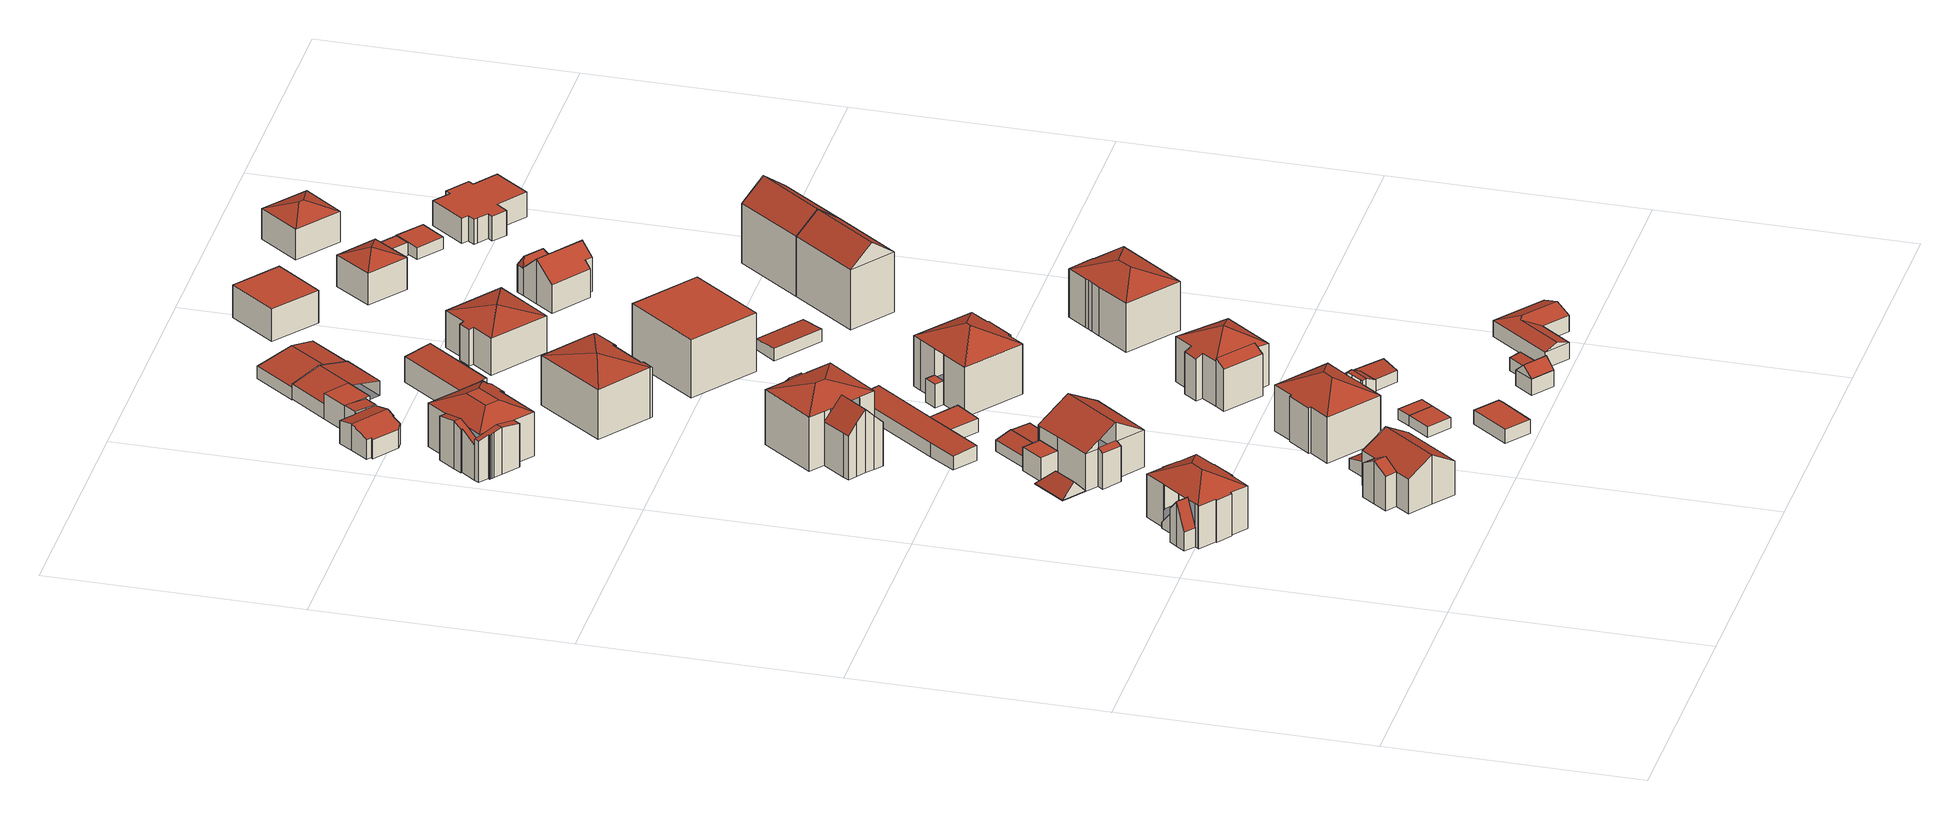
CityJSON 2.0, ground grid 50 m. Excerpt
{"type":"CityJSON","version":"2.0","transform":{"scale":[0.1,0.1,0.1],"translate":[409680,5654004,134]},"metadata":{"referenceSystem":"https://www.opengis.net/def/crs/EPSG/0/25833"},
"CityObjects":{
"building1":{"type":"Building","attributes":{"Gemeindeschluessel":14612000,"Geometrietyp2DReferenz":"3000","function":"31001_9998","roofType":"9999"},"children":["building1-1","building1-2"]},
"building1-1":{"type":"BuildingPart","attributes":{"Dachtyp_tdc":"tdcGableRoof","Dachneigung":68.08,"QualitaetDacherkennung":15,"Geometrietyp2DReferenz":"3000","measuredHeight":9.4,"roofType":"3100"},"parents":["building1"],"geometry":[{"type":"MultiSurface","lod":"2","boundaries":[[[0,1,2,3]],[[4,5,6,7]],[[5,8,9,6]],[[8,10,11,9]],[[10,12,13,11]],[[12,0,3,13]],[[8,5,4,14,15]],[[15,16,1,0,12,10,8]],[[3,2,17,7,6,9,11,13]]],"semantics":{"surfaces":[{"type":"WallSurface"},{"type":"RoofSurface"},{"type":"GroundSurface"}],"values":[0,0,0,0,0,0,1,1,2]}}]},
"building1-2":{"type":"BuildingPart","attributes":{"Dachtyp_tdc":"tdcHipRoof","Dachneigung":26.36,"QualitaetDacherkennung":79,"Geometrietyp2DReferenz":"3000","measuredHeight":11.82,"roofType":"3200"},"parents":["building1"],"geometry":[{"type":"MultiSurface","lod":"2","boundaries":[[[2,18,19,20,21,22,23,24,25,26,27,28,29,30,31,32,33,34,7,17]],[[35,2,1]],[[35,36,18,2]],[[36,37,19,18]],[[37,38,20,19]],[[38,39,21,20]],[[39,40,22,21]],[[40,41,23,22]],[[41,42,24,23]],[[42,43,25,24]],[[43,44,26,25]],[[44,45,27,26]],[[45,46,28,27]],[[46,47,29,28]],[[47,48,30,29]],[[48,49,31,30]],[[49,50,32,31]],[[50,51,33,32]],[[51,52,34,33]],[[52,53,7,34]],[[53,4,7]],[[52,51,50,49,48,47,46,54]],[[41,40,39,38,37,36,55]],[[46,45,44,43,42,41,55,54]],[[36,35,16,56,14,53,52,54,55]]],"semantics":{"surfaces":[{"type":"GroundSurface"},{"type":"WallSurface"},{"type":"RoofSurface"}],"values":[0,1,1,1,1,1,1,1,1,1,1,1,1,1,1,1,1,1,1,1,1,2,2,2,2]}}]},
"building2":{"type":"Building","attributes":{"Gemeindeschluessel":14612000,"Geometrietyp2DReferenz":"3000","function":"31001_9998","roofType":"9999"},"children":["building2-1","building2-2"]},
"building2-1":{"type":"BuildingPart","attributes":{"Dachtyp_tdc":"tdcGableRoof","Dachneigung":30,"QualitaetDacherkennung":75,"Geometrietyp2DReferenz":"3000","measuredHeight":8.95,"roofType":"3100"},"parents":["building2"],"geometry":[{"type":"MultiSurface","lod":"2","boundaries":[[[57,58,59,60]],[[58,61,62,59]],[[61,63,64,62]],[[63,65,66,64]],[[61,58,57,67,68]],[[68,69,65,63,61]],[[70,60,59,62,64,66]]],"semantics":{"surfaces":[{"type":"WallSurface"},{"type":"RoofSurface"},{"type":"GroundSurface"}],"values":[0,0,0,0,1,1,2]}}]},
"building2-2":{"type":"BuildingPart","attributes":{"Dachtyp_tdc":"tdcGableRoof","Dachneigung":28.95,"QualitaetDacherkennung":81,"Geometrietyp2DReferenz":"3000","measuredHeight":10.21,"roofType":"3100"},"parents":["building2"],"geometry":[{"type":"MultiSurface","lod":"2","boundaries":[[[71,72,73,66,65]],[[72,74,75,73]],[[74,76,77,75]],[[76,78,79,77]],[[78,80,81,79]],[[80,82,83,81]],[[82,84,85,83]],[[84,86,60,85]],[[86,57,60]],[[82,80,78,76]],[[76,74,72,71,69,87,67,86,84,82]],[[70,66,73,75,77,79,81,83,85,60]]],"semantics":{"surfaces":[{"type":"WallSurface"},{"type":"RoofSurface"},{"type":"GroundSurface"}],"values":[0,0,0,0,0,0,0,0,0,1,1,2]}}]},
"building3":{"type":"Building","attributes":{"Dachtyp_tdc":"tdcFreeFormRoof","Gemeindeschluessel":14612000,"Dachneigung":46.63,"QualitaetDacherkennung":5,"Geometrietyp2DReferenz":"3000","measuredHeight":2.93,"function":"31001_9998","roofType":"5000"},"geometry":[{"type":"Solid","lod":"2","boundaries":[[[[88,89,90,91]],[[89,92,93,90]],[[92,94,95,93]],[[94,96,97,95]],[[96,88,91,97]],[[96,98,88]],[[98,96,94]],[[99,98,94,92]],[[99,92,89]],[[98,99,89,88]],[[91,90,93,95,97]]]],"semantics":{"surfaces":[{"type":"WallSurface"},{"type":"RoofSurface"},{"type":"GroundSurface"}],"values":[[0,0,0,0,0,1,1,1,0,1,2]]}}]},
"building4":{"type":"Building","attributes":{"Dachtyp_tdc":"tdcPolyFlatRoof","Gemeindeschluessel":14612000,"Dachneigung":14.96,"QualitaetDacherkennung":73,"Geometrietyp2DReferenz":"3000","measuredHeight":3.78,"function":"31001_9998","roofType":"2100"},"geometry":[{"type":"Solid","lod":"2","boundaries":[[[[100,101,102,75]],[[101,103,104,102]],[[103,105,79,104]],[[105,100,75,79]],[[105,103,101,100]],[[75,102,104,79]]]],"semantics":{"surfaces":[{"type":"WallSurface"},{"type":"RoofSurface"},{"type":"GroundSurface"}],"values":[[0,0,0,0,1,2]]}}]},
"building5":{"type":"Building","attributes":{"Dachtyp_tdc":"tdcPolyFlatRoof","Gemeindeschluessel":14612000,"Dachneigung":0,"QualitaetDacherkennung":56,"Geometrietyp2DReferenz":"3000","measuredHeight":4.87,"function":"31001_9998","roofType":"1000"},"geometry":[{"type":"Solid","lod":"2","boundaries":[[[[106,107,108,97]],[[107,109,110,108]],[[109,111,112,110]],[[111,113,91,112]],[[113,106,97,91]],[[113,111,109,107,106]],[[97,108,110,112,91]]]],"semantics":{"surfaces":[{"type":"WallSurface"},{"type":"RoofSurface"},{"type":"GroundSurface"}],"values":[[0,0,0,0,0,1,2]]}}]},
"building6":{"type":"Building","attributes":{"Gemeindeschluessel":14612000,"Geometrietyp2DReferenz":"3000","function":"31001_9998","roofType":"9999"},"children":["building6-1","building6-2"]},
"building6-1":{"type":"BuildingPart","attributes":{"Dachtyp_tdc":"tdcPolyFlatRoof","Dachneigung":19.03,"QualitaetDacherkennung":44,"Geometrietyp2DReferenz":"3000","measuredHeight":8.01,"roofType":"2100"},"parents":["building6"],"geometry":[{"type":"MultiSurface","lod":"2","boundaries":[[[114,115,116,117,118]],[[119,120,121,122,123]],[[120,114,118,121]],[[120,119,115,114]],[[118,117,122,121]]],"semantics":{"surfaces":[{"type":"WallSurface"},{"type":"RoofSurface"},{"type":"GroundSurface"}],"values":[0,0,0,1,2]}}]},
"building6-2":{"type":"BuildingPart","attributes":{"Dachtyp_tdc":"tdcGableRoof","Dachneigung":30.03,"QualitaetDacherkennung":75,"Geometrietyp2DReferenz":"3000","measuredHeight":11.88,"roofType":"3100"},"parents":["building6"],"geometry":[{"type":"MultiSurface","lod":"2","boundaries":[[[124,123,122,125]],[[116,126,90,117]],[[126,127,91,90]],[[128,129,130,131]],[[127,132,112,91]],[[132,133,134,112]],[[133,128,131,134]],[[129,124,125,130]],[[129,135,136,137,124]],[[132,127,126,138,136,135,139,133]],[[133,139,128]],[[128,139,135,129]],[[116,115,138,126]],[[124,137,119,123]],[[125,122,117,90,91,112,134,131,130]]],"semantics":{"surfaces":[{"type":"WallSurface"},{"type":"RoofSurface"},{"type":"GroundSurface"}],"values":[0,0,0,0,0,0,0,0,1,1,0,0,0,0,2]}}]},
"building7":{"type":"Building","attributes":{"Dachtyp_tdc":"tdcPolyFlatRoof","Gemeindeschluessel":14612000,"Dachneigung":15.58,"QualitaetDacherkennung":48,"Geometrietyp2DReferenz":"3000","measuredHeight":3.34,"function":"31001_9998","roofType":"2100"},"geometry":[{"type":"Solid","lod":"2","boundaries":[[[[140,141,142,143]],[[141,144,145,142]],[[144,146,147,145]],[[146,148,149,147]],[[148,140,143,149]],[[148,146,144,141,140]],[[143,142,145,147,149]]]],"semantics":{"surfaces":[{"type":"WallSurface"},{"type":"RoofSurface"},{"type":"GroundSurface"}],"values":[[0,0,0,0,0,1,2]]}}]},
"building8":{"type":"Building","attributes":{"Dachtyp_tdc":"tdcPolyFlatRoof","Gemeindeschluessel":14612000,"Dachneigung":2.68,"QualitaetDacherkennung":71,"Geometrietyp2DReferenz":"3000","measuredHeight":3.22,"function":"31001_9998","roofType":"2100"},"geometry":[{"type":"Solid","lod":"2","boundaries":[[[[150,151,152,147]],[[151,153,154,152]],[[153,155,149,154]],[[155,150,147,149]],[[155,153,151,150]],[[147,152,154,149]]]],"semantics":{"surfaces":[{"type":"WallSurface"},{"type":"RoofSurface"},{"type":"GroundSurface"}],"values":[[0,0,0,0,1,2]]}}]},
"building9":{"type":"Building","attributes":{"Gemeindeschluessel":14612000,"Geometrietyp2DReferenz":"3000","function":"31001_9998","roofType":"9999"},"children":["building9-1","building9-2"]},
"building9-1":{"type":"BuildingPart","attributes":{"Dachtyp_tdc":"tdcHipRoof","Dachneigung":26.85,"QualitaetDacherkennung":86,"Geometrietyp2DReferenz":"3000","measuredHeight":12.75,"roofType":"3200"},"parents":["building9"],"geometry":[{"type":"MultiSurface","lod":"2","boundaries":[[[156,157,158,159]],[[157,160,161,158]],[[160,162,163,161]],[[162,164,165,163]],[[164,166,167,165]],[[166,168,169,167]],[[168,170,171,169]],[[170,172,173,171]],[[172,174,175,173]],[[172,170,176]],[[160,157,177]],[[170,168,166,164,162,160,177,176]],[[157,156,174,172,176,177]],[[159,158,161,163,165,167,169,171,173,175]]],"semantics":{"surfaces":[{"type":"WallSurface"},{"type":"RoofSurface"},{"type":"GroundSurface"}],"values":[0,0,0,0,0,0,0,0,0,1,1,1,1,2]}}]},
"building9-2":{"type":"BuildingPart","attributes":{"Dachtyp_tdc":"tdcGableRoof","Dachneigung":26.08,"QualitaetDacherkennung":50,"Geometrietyp2DReferenz":"3000","measuredHeight":10.46,"roofType":"3100"},"parents":["building9"],"geometry":[{"type":"MultiSurface","lod":"2","boundaries":[[[178,179,180,175]],[[179,181,182,180]],[[181,183,184,182]],[[183,185,186,184]],[[185,187,156,159,186]],[[178,175,174]],[[185,183,181,179]],[[179,178,187,185]],[[180,182,184,186,159,175]]],"semantics":{"surfaces":[{"type":"WallSurface"},{"type":"RoofSurface"},{"type":"GroundSurface"}],"values":[0,0,0,0,0,0,1,1,2]}}]},
"building10":{"type":"Building","attributes":{"Dachtyp_tdc":"tdcPolyFlatRoof","Gemeindeschluessel":14612000,"Dachneigung":0,"QualitaetDacherkennung":74,"Geometrietyp2DReferenz":"3000","measuredHeight":2.93,"function":"31001_9998","roofType":"1000"},"geometry":[{"type":"Solid","lod":"2","boundaries":[[[[188,189,190,191]],[[189,192,193,190]],[[192,194,195,193]],[[194,196,197,195]],[[196,188,191,197]],[[196,194,192,189,188]],[[191,190,193,195,197]]]],"semantics":{"surfaces":[{"type":"WallSurface"},{"type":"RoofSurface"},{"type":"GroundSurface"}],"values":[[0,0,0,0,0,1,2]]}}]},
"building11":{"type":"Building","attributes":{"Gemeindeschluessel":14612000,"Geometrietyp2DReferenz":"3000","function":"31001_9998","roofType":"9999"},"children":["building11-1","building11-2","building11-3"]},
"building11-1":{"type":"BuildingPart","attributes":{"Dachtyp_tdc":"tdcHipRoof","Dachneigung":16.5,"QualitaetDacherkennung":65,"Geometrietyp2DReferenz":"3000","measuredHeight":13.35,"roofType":"3200"},"parents":["building11"],"geometry":[{"type":"MultiSurface","lod":"2","boundaries":[[[198,199,200]],[[198,201,202,199]],[[201,203,204,202]],[[203,205,206,207,204]],[[208,209,210]],[[208,211,212,209]],[[211,213,214,212]],[[213,215,216,214]],[[215,217,218,219,216]],[[213,211,220]],[[203,201,221]],[[211,208,205,203,221,220]],[[201,198,222,223,224,217,215,213,220,221]],[[199,202,204,207,209,212,214,216,219,225]]],"semantics":{"surfaces":[{"type":"WallSurface"},{"type":"RoofSurface"},{"type":"GroundSurface"}],"values":[0,0,0,0,0,0,0,0,0,1,1,1,1,2]}}]},
"building11-2":{"type":"BuildingPart","attributes":{"Dachtyp_tdc":"tdcGableRoof","Dachneigung":44.98,"QualitaetDacherkennung":61,"Geometrietyp2DReferenz":"3000","measuredHeight":13.18,"roofType":"3100"},"parents":["building11"],"geometry":[{"type":"MultiSurface","lod":"2","boundaries":[[[226,227,228,216]],[[227,229,230,228]],[[229,231,232,230]],[[231,233,234,232]],[[233,235,236,234]],[[235,237,238,236]],[[237,239,240,238]],[[239,200,199,240]],[[218,226,216,219]],[[241,222,200,239,237,235,233]],[[233,231,229,227,226,218,224,241]],[[228,230,232,234,236,238,240,199,225,219,216]]],"semantics":{"surfaces":[{"type":"WallSurface"},{"type":"RoofSurface"},{"type":"GroundSurface"}],"values":[0,0,0,0,0,0,0,0,0,1,1,2]}}]},
"building11-3":{"type":"BuildingPart","attributes":{"Dachtyp_tdc":"tdcFreeFormRoof","Dachneigung":60.38,"QualitaetDacherkennung":7,"Geometrietyp2DReferenz":"3000","measuredHeight":11.4,"roofType":"5000"},"parents":["building11"],"geometry":[{"type":"MultiSurface","lod":"2","boundaries":[[[206,242,243,207]],[[242,244,245,243]],[[244,210,209,245]],[[246,210,244]],[[247,246,244,242]],[[247,242,206]],[[246,247,206,210]],[[207,243,245,209]]],"semantics":{"surfaces":[{"type":"WallSurface"},{"type":"RoofSurface"},{"type":"GroundSurface"}],"values":[0,0,0,1,1,1,1,2]}}]},
"building12":{"type":"Building","attributes":{"Dachtyp_tdc":"tdcPolyFlatRoof","Gemeindeschluessel":14612000,"Dachneigung":0,"QualitaetDacherkennung":75,"Geometrietyp2DReferenz":"3000","measuredHeight":2.14,"function":"31001_9998","roofType":"1000"},"geometry":[{"type":"Solid","lod":"2","boundaries":[[[[248,249,250,251]],[[249,252,253,250]],[[252,254,255,253]],[[254,248,251,255]],[[254,252,249,248]],[[251,250,253,255]]]],"semantics":{"surfaces":[{"type":"WallSurface"},{"type":"RoofSurface"},{"type":"GroundSurface"}],"values":[[0,0,0,0,1,2]]}}]},
"building13":{"type":"Building","attributes":{"Gemeindeschluessel":14612000,"Geometrietyp2DReferenz":"3000","function":"31001_9998","roofType":"9999"},"children":["building13-1","building13-2","building13-3"]},
"building13-1":{"type":"BuildingPart","attributes":{"Dachtyp_tdc":"tdcGableRoof","Dachneigung":13.94,"QualitaetDacherkennung":27,"Geometrietyp2DReferenz":"3000","measuredHeight":9.84,"roofType":"3100"},"parents":["building13"],"geometry":[{"type":"MultiSurface","lod":"2","boundaries":[[[256,257,258,259]],[[257,260,261,258]],[[260,262,263,261]],[[262,264,265,263]],[[264,266,267,265]],[[266,268,269,267]],[[268,270,271,272,269]],[[273,274,275,276]],[[274,256,259,275]],[[277,278,279,270,268,266,264,262,260,257,256]],[[256,274,273,280,277]],[[259,258,261,263,265,267,269,272,281,282,276,275]]],"semantics":{"surfaces":[{"type":"WallSurface"},{"type":"RoofSurface"},{"type":"GroundSurface"}],"values":[0,0,0,0,0,0,0,0,0,1,1,2]}}]},
"building13-2":{"type":"BuildingPart","attributes":{"Dachtyp_tdc":"tdcGableRoof","Dachneigung":26.69,"QualitaetDacherkennung":23,"Geometrietyp2DReferenz":"3000","measuredHeight":10.06,"roofType":"3100"},"parents":["building13"],"geometry":[{"type":"MultiSurface","lod":"2","boundaries":[[[271,283,284,272]],[[285,286,287,288]],[[288,289,283,271,290,291,285]],[[284,292,293,294,295,296,281,272]],[[283,289,292,284]],[[289,288,293,292]],[[288,287,294,293]],[[287,286,297,295,294]]],"semantics":{"surfaces":[{"type":"WallSurface"},{"type":"RoofSurface"},{"type":"GroundSurface"}],"values":[0,1,1,2,0,0,0,0]}}]},
"building13-3":{"type":"BuildingPart","attributes":{"Dachtyp_tdc":"tdcCutTentRoof","Dachneigung":23.4,"QualitaetDacherkennung":63,"Geometrietyp2DReferenz":"3000","measuredHeight":11.32,"roofType":"9999"},"parents":["building13"],"geometry":[{"type":"MultiSurface","lod":"2","boundaries":[[[298,299,300,301]],[[299,302,303,300]],[[302,304,305,303]],[[304,306,307,305]],[[306,308,309,307]],[[308,310,311,309]],[[310,312,313,311]],[[312,314,315,313]],[[314,316,317,315]],[[316,318,273,276,317]],[[297,319,320,295]],[[319,298,301,320]],[[306,304,302,299,298,319,321,322]],[[316,314,312,310,308,306,322,323]],[[324,278,325,280,318,316,323,326]],[[319,297,327,291,324,326,321]],[[326,323,322,321]],[[301,300,303,305,307,309,311,313,315,317,276,282,281,296,295,320]]],"semantics":{"surfaces":[{"type":"WallSurface"},{"type":"RoofSurface"},{"type":"GroundSurface"}],"values":[0,0,0,0,0,0,0,0,0,0,0,0,1,1,1,1,1,2]}}]},
"building14":{"type":"Building","attributes":{"Dachtyp_tdc":"tdcPolyFlatRoof","Gemeindeschluessel":14612000,"Dachneigung":2.74,"QualitaetDacherkennung":78,"Geometrietyp2DReferenz":"3000","measuredHeight":3.03,"function":"31001_9998","roofType":"2100"},"geometry":[{"type":"Solid","lod":"2","boundaries":[[[[328,329,330,331]],[[329,332,333,330]],[[332,334,335,333]],[[334,328,331,335]],[[334,332,329,328]],[[331,330,333,335]]]],"semantics":{"surfaces":[{"type":"WallSurface"},{"type":"RoofSurface"},{"type":"GroundSurface"}],"values":[[0,0,0,0,1,2]]}}]},
"building15":{"type":"Building","attributes":{"Dachtyp_tdc":"tdcPolyFlatRoof","Gemeindeschluessel":14612000,"Dachneigung":0,"QualitaetDacherkennung":75,"Geometrietyp2DReferenz":"3000","measuredHeight":2.17,"function":"31001_9998","roofType":"1000"},"geometry":[{"type":"Solid","lod":"2","boundaries":[[[[336,248,251,337]],[[248,254,255,251]],[[254,338,339,255]],[[338,336,337,339]],[[338,254,248,336]],[[337,251,255,339]]]],"semantics":{"surfaces":[{"type":"WallSurface"},{"type":"RoofSurface"},{"type":"GroundSurface"}],"values":[[0,0,0,0,1,2]]}}]},
"building16":{"type":"Building","attributes":{"Gemeindeschluessel":14612000,"Geometrietyp2DReferenz":"3000","function":"31001_9998","roofType":"9999"},"children":["building16-1","building16-2"]},
"building16-1":{"type":"BuildingPart","attributes":{"Dachtyp_tdc":"tdcPolyFlatRoof","Dachneigung":3.26,"QualitaetDacherkennung":61,"Geometrietyp2DReferenz":"3000","measuredHeight":3.23,"roofType":"2100"},"parents":["building16"],"geometry":[{"type":"MultiSurface","lod":"2","boundaries":[[[340,341,342,343]],[[341,344,345,342]],[[346,347,348]],[[346,349,350,347]],[[349,334,351,350]],[[334,352,353,351]],[[352,354,355,353]],[[354,356,357,355]],[[356,340,343,357]],[[356,354,352,334,349,346,358,344,341,340]],[[343,342,345,347,350,351,353,355,357]]],"semantics":{"surfaces":[{"type":"WallSurface"},{"type":"RoofSurface"},{"type":"GroundSurface"}],"values":[0,0,0,0,0,0,0,0,0,1,2]}}]},
"building16-2":{"type":"BuildingPart","attributes":{"Dachtyp_tdc":"tdcPolyFlatRoof","Dachneigung":0,"QualitaetDacherkennung":64,"Geometrietyp2DReferenz":"3000","measuredHeight":3,"roofType":"1000"},"parents":["building16"],"geometry":[{"type":"MultiSurface","lod":"2","boundaries":[[[359,360,361,362]],[[360,348,347,361]],[[363,359,362,345,344]],[[363,358,348,360,359]],[[362,361,347,345]]],"semantics":{"surfaces":[{"type":"WallSurface"},{"type":"RoofSurface"},{"type":"GroundSurface"}],"values":[0,0,0,1,2]}}]},
"building17":{"type":"Building","attributes":{"Dachtyp_tdc":"tdcFreeFormRoof","Gemeindeschluessel":14612000,"Dachneigung":42.27,"QualitaetDacherkennung":76,"Geometrietyp2DReferenz":"3000","measuredHeight":5.43,"function":"31001_9998","roofType":"5000"},"geometry":[{"type":"Solid","lod":"2","boundaries":[[[[364,365,366,367]],[[365,368,369,366]],[[368,370,371,369]],[[370,372,373,371]],[[372,364,367,373]],[[372,370,368,374,375]],[[375,374,376,377]],[[364,377,376,365]],[[372,375,377,364]],[[365,376,374,368]],[[367,366,369,371,373]]]],"semantics":{"surfaces":[{"type":"WallSurface"},{"type":"RoofSurface"},{"type":"GroundSurface"}],"values":[[0,0,0,0,0,1,1,0,0,0,2]]}}]},
"building18":{"type":"Building","attributes":{"Dachtyp_tdc":"tdcTentRoof","Gemeindeschluessel":14612000,"Dachneigung":15.56,"QualitaetDacherkennung":48,"Geometrietyp2DReferenz":"3000","measuredHeight":12.13,"function":"31001_9998","roofType":"3500"},"geometry":[{"type":"Solid","lod":"2","boundaries":[[[[378,379,380,381]],[[379,382,383,380]],[[382,384,385,383]],[[384,386,387,385]],[[386,388,389,387]],[[388,390,391,389]],[[390,392,393,391]],[[392,394,395,393]],[[394,396,397,395]],[[396,378,381,397]],[[378,396,398]],[[379,378,398]],[[394,392,390,388,386,384,382,379,398]],[[396,394,398]],[[381,380,383,385,387,389,391,393,395,397]]]],"semantics":{"surfaces":[{"type":"WallSurface"},{"type":"RoofSurface"},{"type":"GroundSurface"}],"values":[[0,0,0,0,0,0,0,0,0,0,1,1,1,1,2]]}}]},
"building19":{"type":"Building","attributes":{"Gemeindeschluessel":14612000,"Geometrietyp2DReferenz":"3000","function":"31001_9998","roofType":"9999"},"children":["building19-1","building19-2","building19-3","building19-4"]},
"building19-1":{"type":"BuildingPart","attributes":{"Dachtyp_tdc":"tdcPolyFlatRoof","Dachneigung":4.5,"QualitaetDacherkennung":65,"Geometrietyp2DReferenz":"3000","measuredHeight":5.41,"roofType":"2100"},"parents":["building19"],"geometry":[{"type":"MultiSurface","lod":"2","boundaries":[[[399,400,401,402,403,404]],[[405,406,407,408,409]],[[405,410,400,399,406]],[[408,403,402,409]]],"semantics":{"surfaces":[{"type":"WallSurface"},{"type":"RoofSurface"},{"type":"GroundSurface"}],"values":[0,0,1,2]}}]},
"building19-2":{"type":"BuildingPart","attributes":{"Dachtyp_tdc":"tdcFreeFormRoof","Dachneigung":19.71,"QualitaetDacherkennung":45,"Geometrietyp2DReferenz":"3000","measuredHeight":5.63,"roofType":"5000"},"parents":["building19"],"geometry":[{"type":"MultiSurface","lod":"2","boundaries":[[[411,412,413,414]],[[412,415,416,413]],[[415,417,418,416]],[[417,419,420,418]],[[419,421,422,420]],[[421,423,424,422]],[[423,404,403,424]],[[407,425,426,408]],[[425,427,428,426]],[[427,429,430,428]],[[429,411,414,430]],[[425,407,404,423,421]],[[421,419,417,415,412,411,429,427,425]],[[414,413,416,418,420,422,424,403,408,426,428,430]]],"semantics":{"surfaces":[{"type":"WallSurface"},{"type":"RoofSurface"},{"type":"GroundSurface"}],"values":[0,0,0,0,0,0,0,0,0,0,0,1,1,2]}}]},
"building19-3":{"type":"BuildingPart","attributes":{"Dachtyp_tdc":"tdcPolyFlatRoof","Dachneigung":0,"QualitaetDacherkennung":74,"Geometrietyp2DReferenz":"3000","measuredHeight":5.31,"roofType":"1000"},"parents":["building19"],"geometry":[{"type":"MultiSurface","lod":"2","boundaries":[[[401,431,432,433,402]],[[434,435,436,437,438,439]],[[435,440,405,409,436]],[[440,435,434,431,401,410]],[[402,433,437,436,409]]],"semantics":{"surfaces":[{"type":"WallSurface"},{"type":"RoofSurface"},{"type":"GroundSurface"}],"values":[0,0,0,1,2]}}]},
"building19-4":{"type":"BuildingPart","attributes":{"Dachtyp_tdc":"tdcGableRoof","Dachneigung":14.03,"QualitaetDacherkennung":77,"Geometrietyp2DReferenz":"3000","measuredHeight":4.72,"roofType":"3100"},"parents":["building19"],"geometry":[{"type":"MultiSurface","lod":"2","boundaries":[[[432,441,442,433]],[[441,443,444,442]],[[443,445,446,444]],[[443,441,447]],[[441,432,439,448,447]],[[445,443,447,448]],[[433,442,444,446,437]]],"semantics":{"surfaces":[{"type":"WallSurface"},{"type":"RoofSurface"},{"type":"GroundSurface"}],"values":[0,0,0,0,1,1,2]}}]},
"building20":{"type":"Building","attributes":{"Dachtyp_tdc":"tdcPolyFlatRoof","Gemeindeschluessel":14612000,"Dachneigung":3.32,"QualitaetDacherkennung":79,"Geometrietyp2DReferenz":"3000","measuredHeight":2.7,"function":"31001_9998","roofType":"2100"},"geometry":[{"type":"Solid","lod":"2","boundaries":[[[[449,450,451,452]],[[450,453,454,451]],[[453,455,456,454]],[[455,449,452,456]],[[455,453,450,449]],[[452,451,454,456]]]],"semantics":{"surfaces":[{"type":"WallSurface"},{"type":"RoofSurface"},{"type":"GroundSurface"}],"values":[[0,0,0,0,1,2]]}}]},
"building21":{"type":"Building","attributes":{"Gemeindeschluessel":14612000,"Geometrietyp2DReferenz":"3000","function":"31001_9998","roofType":"9999"},"children":["building21-1","building21-2"]},
"building21-1":{"type":"BuildingPart","attributes":{"Dachtyp_tdc":"tdcPolyFlatRoof","Dachneigung":29.41,"QualitaetDacherkennung":55,"Geometrietyp2DReferenz":"3000","measuredHeight":10.08,"roofType":"2100"},"parents":["building21"],"geometry":[{"type":"MultiSurface","lod":"2","boundaries":[[[457,458,459,460,461]],[[458,462,463,459]],[[462,464,465,463]],[[464,462,458,457]],[[460,459,463,465]]],"semantics":{"surfaces":[{"type":"WallSurface"},{"type":"RoofSurface"},{"type":"GroundSurface"}],"values":[0,0,0,1,2]}}]},
"building21-2":{"type":"BuildingPart","attributes":{"Dachtyp_tdc":"tdcTentRoof","Dachneigung":22.69,"QualitaetDacherkennung":49,"Geometrietyp2DReferenz":"3000","measuredHeight":12.1,"roofType":"3500"},"parents":["building21"],"geometry":[{"type":"MultiSurface","lod":"2","boundaries":[[[466,461,460,467]],[[468,469,470,465]],[[469,471,472,470]],[[471,473,474,472]],[[473,475,476,474]],[[475,477,478,476]],[[477,479,480,478]],[[479,466,467,480]],[[466,479,481]],[[468,461,466,481]],[[477,475,473,471,469,468,481]],[[479,477,481]],[[467,460,465,470,472,474,476,478,480]]],"semantics":{"surfaces":[{"type":"WallSurface"},{"type":"RoofSurface"},{"type":"GroundSurface"}],"values":[0,0,0,0,0,0,0,0,1,1,1,1,2]}}]},
"building22":{"type":"Building","attributes":{"Gemeindeschluessel":14612000,"Geometrietyp2DReferenz":"3000","function":"31001_9998","roofType":"9999"},"children":["building22-1","building22-2"]},
"building22-1":{"type":"BuildingPart","attributes":{"Dachtyp_tdc":"tdcFreeFormRoof","Dachneigung":25.03,"QualitaetDacherkennung":78,"Geometrietyp2DReferenz":"3000","measuredHeight":13.63,"roofType":"5000"},"parents":["building22"],"geometry":[{"type":"MultiSurface","lod":"2","boundaries":[[[482,483,484,485]],[[486,487,488,489]],[[487,490,491,488]],[[490,482,485,491]],[[483,492,493,484]],[[490,487,486,494,495,496,497,498]],[[496,499,497]],[[499,500,501,492,483,482,498,497]],[[482,490,498]],[[493,502,503,504,505,506,507,489,488,491,485,484]],[[492,501,502,493]],[[501,500,503,502]],[[500,499,504,503]],[[499,496,505,504]],[[496,495,506,505]],[[495,494,508,507,506]],[[486,489,509]]],"semantics":{"surfaces":[{"type":"WallSurface"},{"type":"RoofSurface"},{"type":"GroundSurface"}],"values":[0,0,0,0,0,1,1,1,1,2,0,0,0,0,0,0,0]}}]},
"building22-2":{"type":"BuildingPart","attributes":{"Dachtyp_tdc":"tdcPolyFlatRoof","Dachneigung":0,"QualitaetDacherkennung":41,"Geometrietyp2DReferenz":"3000","measuredHeight":4.83,"roofType":"1000"},"parents":["building22"],"geometry":[{"type":"MultiSurface","lod":"2","boundaries":[[[508,510,506,507]],[[510,511,512,506]],[[511,513,514,512]],[[513,509,489,514]],[[509,513,511,510,508]],[[507,506,512,514,489]]],"semantics":{"surfaces":[{"type":"WallSurface"},{"type":"RoofSurface"},{"type":"GroundSurface"}],"values":[0,0,0,0,1,2]}}]},
"building23":{"type":"Building","attributes":{"Dachtyp_tdc":"tdcPolyFlatRoof","Gemeindeschluessel":14612000,"Dachneigung":4.88,"QualitaetDacherkennung":65,"Geometrietyp2DReferenz":"3000","measuredHeight":2.92,"function":"31001_9998","roofType":"2100"},"geometry":[{"type":"Solid","lod":"2","boundaries":[[[[515,516,517,518]],[[516,519,373,517]],[[519,520,371,373]],[[520,515,518,371]],[[520,519,516,515]],[[518,517,373,371]]]],"semantics":{"surfaces":[{"type":"WallSurface"},{"type":"RoofSurface"},{"type":"GroundSurface"}],"values":[[0,0,0,0,1,2]]}}]},
"building24":{"type":"Building","attributes":{"Dachtyp_tdc":"tdcPolyFlatRoof","Gemeindeschluessel":14612000,"Dachneigung":5.46,"QualitaetDacherkennung":60,"Geometrietyp2DReferenz":"3000","measuredHeight":5.91,"function":"31001_9998","roofType":"2100"},"geometry":[{"type":"Solid","lod":"2","boundaries":[[[[521,522,523,524]],[[522,525,526,523]],[[525,527,528,526]],[[527,529,530,528]],[[529,531,532,530]],[[531,521,524,532]],[[531,529,527,525,522,521]],[[524,523,526,528,530,532]]]],"semantics":{"surfaces":[{"type":"WallSurface"},{"type":"RoofSurface"},{"type":"GroundSurface"}],"values":[[0,0,0,0,0,0,1,2]]}}]},
"building25":{"type":"Building","attributes":{"Dachtyp_tdc":"tdcPolyFlatRoof","Gemeindeschluessel":14612000,"Dachneigung":0,"QualitaetDacherkennung":60,"Geometrietyp2DReferenz":"3000","measuredHeight":12.25,"function":"31001_9998","roofType":"1000"},"geometry":[{"type":"Solid","lod":"2","boundaries":[[[[533,534,535,536]],[[534,537,538,535]],[[537,539,540,538]],[[539,533,536,540]],[[539,537,534,533]],[[536,535,538,540]]]],"semantics":{"surfaces":[{"type":"WallSurface"},{"type":"RoofSurface"},{"type":"GroundSurface"}],"values":[[0,0,0,0,1,2]]}}]},
"building26":{"type":"Building","attributes":{"Dachtyp_tdc":"tdcGableRoof","Gemeindeschluessel":14612000,"Dachneigung":10.27,"QualitaetDacherkennung":83,"Geometrietyp2DReferenz":"3000","measuredHeight":4.01,"function":"31001_9998","roofType":"3100"},"geometry":[{"type":"Solid","lod":"2","boundaries":[[[[541,542,543,544]],[[542,545,546,543]],[[545,547,548,546]],[[547,541,544,548]],[[545,542,549]],[[541,547,550]],[[542,541,550,549]],[[547,545,549,550]],[[544,543,546,548]]]],"semantics":{"surfaces":[{"type":"WallSurface"},{"type":"RoofSurface"},{"type":"GroundSurface"}],"values":[[0,0,0,0,0,0,1,1,2]]}}]},
"building27":{"type":"Building","attributes":{"Dachtyp_tdc":"tdcFreeFormRoof","Gemeindeschluessel":14612000,"Dachneigung":19.87,"QualitaetDacherkennung":86,"Geometrietyp2DReferenz":"3000","measuredHeight":4.74,"function":"31001_9998","roofType":"5000"},"geometry":[{"type":"Solid","lod":"2","boundaries":[[[[551,552,553,554]],[[552,555,556,553]],[[555,557,558,556]],[[557,559,560,558]],[[559,561,562,560]],[[561,551,554,562]],[[563,564,565,561,559]],[[563,559,557]],[[564,563,557,555]],[[566,565,564,555,552]],[[566,552,551]],[[565,566,551,561]],[[554,553,556,558,560,562]]]],"semantics":{"surfaces":[{"type":"WallSurface"},{"type":"RoofSurface"},{"type":"GroundSurface"}],"values":[[0,0,0,0,0,0,1,0,1,1,0,1,2]]}}]},
"building28":{"type":"Building","attributes":{"Gemeindeschluessel":14612000,"Dachtyp_tdc":"tdcPolyFlatRoof","Dachneigung":3.99,"QualitaetDacherkennung":83,"Geometrietyp2DReferenz":"3000","measuredHeight":2.52,"function":"31001_9998","roofType":"2100"},"geometry":[{"type":"Solid","lod":"2","boundaries":[[[[567,568,569,570]],[[568,571,572,569]],[[571,573,574,572]],[[573,567,570,574]],[[573,571,568,567]],[[570,569,572,574]]]],"semantics":{"surfaces":[{"type":"WallSurface"},{"type":"RoofSurface"},{"type":"GroundSurface"}],"values":[[0,0,0,0,1,2]]}}]},
"building29":{"type":"Building","attributes":{"Dachtyp_tdc":"tdcTentRoof","Gemeindeschluessel":14612000,"Dachneigung":15.22,"QualitaetDacherkennung":46,"Geometrietyp2DReferenz":"3000","measuredHeight":9.47,"function":"31001_9998","roofType":"3500"},"geometry":[{"type":"Solid","lod":"2","boundaries":[[[[575,576,577,578]],[[576,579,580,577]],[[579,581,582,580]],[[581,583,584,582]],[[583,585,586,584]],[[585,587,588,586]],[[587,589,590,588]],[[589,575,578,590]],[[589,587,585,583,581,579,591]],[[575,589,591]],[[576,575,591]],[[579,576,591]],[[578,577,580,582,584,586,588,590]]]],"semantics":{"surfaces":[{"type":"WallSurface"},{"type":"RoofSurface"},{"type":"GroundSurface"}],"values":[[0,0,0,0,0,0,0,0,1,1,1,1,2]]}}]},
"building30":{"type":"Building","attributes":{"Dachtyp_tdc":"tdcHipRoof","Gemeindeschluessel":14612000,"Dachneigung":19.38,"QualitaetDacherkennung":62,"Geometrietyp2DReferenz":"3000","measuredHeight":12.47,"function":"31001_9998","roofType":"3200"},"geometry":[{"type":"Solid","lod":"2","boundaries":[[[[592,593,594,595]],[[593,596,597,594]],[[596,598,599,597]],[[598,600,601,599]],[[600,602,603,601]],[[602,604,605,603]],[[604,606,607,605]],[[606,608,609,607]],[[608,610,611,609]],[[610,612,613,611]],[[612,614,615,613]],[[614,616,617,615]],[[616,618,619,617]],[[618,592,595,619]],[[614,612,620]],[[610,608,606,604,602,600,598,596,621]],[[612,610,621,620]],[[596,593,592,618,616,614,620,621]],[[595,594,597,599,601,603,605,607,609,611,613,615,617,619]]]],"semantics":{"surfaces":[{"type":"WallSurface"},{"type":"RoofSurface"},{"type":"GroundSurface"}],"values":[[0,0,0,0,0,0,0,0,0,0,0,0,0,0,1,1,1,1,2]]}}]},
"building31":{"type":"Building","attributes":{"Dachtyp_tdc":"tdcGableRoof","Gemeindeschluessel":14612000,"Dachneigung":37.64,"QualitaetDacherkennung":74,"Geometrietyp2DReferenz":"3000","measuredHeight":16.38,"function":"31001_9998","roofType":"3100"},"geometry":[{"type":"Solid","lod":"2","boundaries":[[[[622,623,624,625]],[[623,626,627,624]],[[626,628,629,627]],[[628,622,625,629]],[[626,623,630]],[[622,628,631]],[[623,622,631,630]],[[628,626,630,631]],[[625,624,627,629]]]],"semantics":{"surfaces":[{"type":"WallSurface"},{"type":"RoofSurface"},{"type":"GroundSurface"}],"values":[[0,0,0,0,0,0,1,1,2]]}}]},
"building32":{"type":"Building","attributes":{"Dachtyp_tdc":"tdcPolyFlatRoof","Gemeindeschluessel":14612000,"Dachneigung":0,"QualitaetDacherkennung":78,"Geometrietyp2DReferenz":"3000","measuredHeight":6.76,"function":"31001_9998","roofType":"1000"},"geometry":[{"type":"Solid","lod":"2","boundaries":[[[[632,633,634,635]],[[633,636,637,634]],[[636,638,639,637]],[[638,632,635,639]],[[638,636,633,632]],[[635,634,637,639]]]],"semantics":{"surfaces":[{"type":"WallSurface"},{"type":"RoofSurface"},{"type":"GroundSurface"}],"values":[[0,0,0,0,1,2]]}}]},
"building33":{"type":"Building","attributes":{"Gemeindeschluessel":14612000,"Geometrietyp2DReferenz":"3000","function":"31001_9998","roofType":"9999"},"children":["building33-1","building33-2"]},
"building33-1":{"type":"BuildingPart","attributes":{"Dachtyp_tdc":"tdcFreeFormRoof","Dachneigung":63.42,"QualitaetDacherkennung":19,"Geometrietyp2DReferenz":"3000","measuredHeight":7.49,"roofType":"5000"},"parents":["building33"],"geometry":[{"type":"MultiSurface","lod":"2","boundaries":[[[640,641,642,643]],[[641,644,645,642]],[[644,646,647,645]],[[646,648,649,647]],[[648,650,651,649]],[[652,653,650,648]],[[654,652,648,646]],[[654,646,644]],[[652,654,644,641]],[[655,640,643,656]],[[657,653,652,641,640]],[[657,640,655]],[[653,657,655,650]],[[656,643,642,645,647,649,651]]],"semantics":{"surfaces":[{"type":"WallSurface"},{"type":"RoofSurface"},{"type":"GroundSurface"}],"values":[0,0,0,0,0,1,1,1,1,0,1,1,1,2]}}]},
"building33-2":{"type":"BuildingPart","attributes":{"Dachtyp_tdc":"tdcGableRoof","Dachneigung":39.08,"QualitaetDacherkennung":53,"Geometrietyp2DReferenz":"3000","measuredHeight":9.33,"roofType":"3100"},"parents":["building33"],"geometry":[{"type":"MultiSurface","lod":"2","boundaries":[[[658,659,660,651,650]],[[659,661,662,660]],[[661,663,664,662]],[[663,665,664]],[[665,666,667,664]],[[666,668,669,667]],[[668,670,671,669]],[[665,663,661,659,658,672,673]],[[673,674,670,668,666,665]],[[671,675,676,656,651,660,662,664,667,669]],[[670,674,675,671]],[[674,673,676,675]],[[673,672,655,656,676]]],"semantics":{"surfaces":[{"type":"WallSurface"},{"type":"RoofSurface"},{"type":"GroundSurface"}],"values":[0,0,0,0,0,0,0,1,1,2,0,0,0]}}]},
"building34":{"type":"Building","attributes":{"Dachtyp_tdc":"tdcGableRoof","Gemeindeschluessel":14612000,"Dachneigung":37.65,"QualitaetDacherkennung":77,"Geometrietyp2DReferenz":"3000","measuredHeight":16.4,"function":"31001_9998","roofType":"3100"},"geometry":[{"type":"Solid","lod":"2","boundaries":[[[[628,677,678,629]],[[677,679,680,678]],[[679,622,625,680]],[[622,628,629,625]],[[679,677,681]],[[628,622,631]],[[677,628,631,681]],[[622,679,681,631]],[[629,678,680,625]]]],"semantics":{"surfaces":[{"type":"WallSurface"},{"type":"RoofSurface"},{"type":"GroundSurface"}],"values":[[0,0,0,0,0,0,1,1,2]]}}]},
"building35":{"type":"Building","attributes":{"Dachtyp_tdc":"tdcTentRoof","Gemeindeschluessel":14612000,"Dachneigung":25.34,"QualitaetDacherkennung":74,"Geometrietyp2DReferenz":"3000","measuredHeight":8.64,"function":"31001_9998","roofType":"3500"},"geometry":[{"type":"Solid","lod":"2","boundaries":[[[[682,683,684,685]],[[683,686,687,684]],[[686,688,689,687]],[[688,682,685,689]],[[683,682,690]],[[686,683,690]],[[688,686,690]],[[682,688,690]],[[685,684,687,689]]]],"semantics":{"surfaces":[{"type":"WallSurface"},{"type":"RoofSurface"},{"type":"GroundSurface"}],"values":[[0,0,0,0,1,1,1,1,2]]}}]},
"building36":{"type":"Building","attributes":{"Dachtyp_tdc":"tdcPolyFlatRoof","Gemeindeschluessel":14612000,"Dachneigung":0,"QualitaetDacherkennung":70,"Geometrietyp2DReferenz":"3000","measuredHeight":2.7,"function":"31001_9998","roofType":"1000"},"geometry":[{"type":"Solid","lod":"2","boundaries":[[[[691,692,693,694]],[[692,695,696,693]],[[695,697,698,696]],[[697,691,694,698]],[[697,695,692,691]],[[694,693,696,698]]]],"semantics":{"surfaces":[{"type":"WallSurface"},{"type":"RoofSurface"},{"type":"GroundSurface"}],"values":[[0,0,0,0,1,2]]}}]},
"building37":{"type":"Building","attributes":{"Dachtyp_tdc":"tdcPolyFlatRoof","Gemeindeschluessel":14612000,"Dachneigung":0,"QualitaetDacherkennung":63,"Geometrietyp2DReferenz":"3000","measuredHeight":2.45,"function":"31001_9998","roofType":"1000"},"geometry":[{"type":"Solid","lod":"2","boundaries":[[[[699,700,701,702]],[[700,703,704,701]],[[703,705,706,704]],[[705,707,708,706]],[[707,699,702,708]],[[707,705,703,700,699]],[[702,701,704,706,708]]]],"semantics":{"surfaces":[{"type":"WallSurface"},{"type":"RoofSurface"},{"type":"GroundSurface"}],"values":[[0,0,0,0,0,1,2]]}}]},
"building38":{"type":"Building","attributes":{"Dachtyp_tdc":"tdcHipRoof","Gemeindeschluessel":14612000,"Dachneigung":22.04,"QualitaetDacherkennung":76,"Geometrietyp2DReferenz":"3000","measuredHeight":8.38,"function":"31001_9998","roofType":"3200"},"geometry":[{"type":"Solid","lod":"2","boundaries":[[[[709,710,711,712]],[[710,713,714,711]],[[713,715,716,714]],[[715,709,712,716]],[[713,710,717]],[[709,715,718]],[[710,709,718,717]],[[715,713,717,718]],[[712,711,714,716]]]],"semantics":{"surfaces":[{"type":"WallSurface"},{"type":"RoofSurface"},{"type":"GroundSurface"}],"values":[[0,0,0,0,1,1,1,1,2]]}}]},
"building39":{"type":"Building","attributes":{"Dachtyp_tdc":"tdcPolyFlatRoof","Gemeindeschluessel":14612000,"Dachneigung":0,"QualitaetDacherkennung":60,"Geometrietyp2DReferenz":"3000","measuredHeight":5.15,"function":"31001_9998","roofType":"1000"},"geometry":[{"type":"Solid","lod":"2","boundaries":[[[[719,720,721,722]],[[720,723,724,721]],[[723,725,726,724]],[[725,727,728,726]],[[727,729,730,728]],[[729,731,732,730]],[[731,733,734,732]],[[733,735,736,734]],[[735,737,738,736]],[[737,739,740,738]],[[739,741,742,740]],[[741,743,744,742]],[[743,745,746,744]],[[745,747,748,746]],[[747,749,750,748]],[[749,719,722,750]],[[749,747,745,743,741,739,737,735,733,731,729,727,725,723,720,719]],[[722,721,724,726,728,730,732,734,736,738,740,742,744,746,748,750]]]],"semantics":{"surfaces":[{"type":"WallSurface"},{"type":"RoofSurface"},{"type":"GroundSurface"}],"values":[[0,0,0,0,0,0,0,0,0,0,0,0,0,0,0,0,1,2]]}}]}
},
"vertices":[
[127,566,39],[130,564,39],[130,564,28],[127,566,28],[76,491,67],[56,506,67],[56,506,28],[76,491,28],[69,523,122],[69,523,28],[81,539,99],[81,539,28],[98,526,99],[98,526,28],[88,507,118],[89,508,122],[91,511,118],[89,508,28],
[159,602,28],[191,578,28],[193,581,28],[222,560,28],[219,557,28],[251,533,28],[223,495,28],[226,493,28],[195,451,28],[193,453,28],[164,415,28],[132,439,28],[130,436,28],[101,457,28],[102,459,28],[70,483,28],[71,484,28],[130,564,118],[159,602,118],[191,578,118],[193,581,116],[222,560,115],[219,557,117],[251,533,117],[223,495,117],[226,493,116],[195,451,116],[193,453,117],[164,415,117],[132,439,117],[130,436,116],[101,457,116],[102,459,117],[70,483,117],[71,484,118],[76,491,118],[152,497,146],[170,521,146],[89,508,118],
[306,174,100],[285,189,100],[285,189,29],[306,174,29],[304,215,119],[304,215,29],[323,241,100],[323,241,29],[344,225,100],[344,225,29],[307,175,101],[325,199,119],[343,224,101],[325,199,29],
[344,225,101],[365,253,101],[365,253,29],[380,241,112],[380,241,29],[409,220,131],[409,220,29],[451,189,100],[451,189,29],[372,82,100],[372,82,29],[330,113,131],[330,113,29],[285,146,101],[285,146,29],[306,174,101],[325,199,101],
[273,797,26],[226,733,26],[226,733,25],[273,797,25],[183,765,26],[183,765,25],[230,829,26],[230,829,25],[241,821,26],[241,821,25],[236,792,54],[205,749,54],
[380,241,67],[416,290,51],[416,290,29],[487,238,51],[487,238,29],[451,189,67],
[241,821,74],[271,862,74],[271,862,25],[276,858,74],[276,858,25],[303,838,74],[303,838,25],[273,797,74],
[241,705,100],[249,716,105],[249,716,103],[249,716,25],[241,705,25],[284,691,105],[276,680,100],[276,680,25],[284,691,25],[284,691,103],
[337,652,103],[337,652,25],[226,733,103],[273,797,103],[342,816,103],[418,760,103],[418,760,25],[342,816,25],[303,838,103],[307,842,103],[307,842,25],[363,801,143],[282,692,143],[284,691,142],[249,716,120],[342,816,129],
[303,838,59],[276,858,49],[276,858,26],[303,838,26],[326,926,49],[326,926,26],[353,905,59],[353,905,26],[307,842,59],[307,842,26],
[353,905,58],[389,879,56],[389,879,26],[342,816,56],[342,816,26],[307,842,58],
[558,301,124],[527,260,124],[527,260,28],[558,301,28],[427,334,124],[427,334,28],[456,372,124],[456,372,28],[453,375,122],[453,375,28],[486,419,122],[486,419,28],[489,417,124],[489,417,28],[517,455,124],[517,455,28],[617,381,124],[617,381,28],[583,336,124],[583,336,28],[530,367,156],[515,347,156],
[583,336,131],[590,330,133],[590,330,28],[608,318,122],[608,318,28],[582,283,122],[582,283,28],[565,296,133],[565,296,28],[558,301,131],
[613,3,62],[567,38,62],[567,38,33],[613,3,33],[622,110,62],[622,110,33],[668,75,62],[668,75,33],[663,67,62],[663,67,33],
[209,1216,133],[209,1216,20],[209,1216,111],[181,1237,133],[181,1237,20],[256,1338,135],[256,1338,20],[300,1305,135],[300,1305,123],[300,1305,20],[333,1281,135],[333,1281,20],[333,1281,123],[378,1248,135],[378,1248,20],[303,1147,133],[303,1147,20],[274,1167,133],[274,1167,20],[275,1167,133],[275,1167,111],[275,1167,20],[288,1235,154],[269,1248,154],[227,1203,133],[242,1192,133],[257,1180,133],[242,1192,20],
[274,1167,111],[242,1123,111],[242,1123,20],[234,1113,111],[234,1113,20],[218,1125,131],[218,1125,20],[202,1137,152],[202,1137,20],[185,1150,131],[185,1150,20],[169,1161,111],[169,1161,20],[176,1172,111],[176,1172,20],[242,1192,152],
[308,1316,123],[308,1316,20],[340,1292,123],[340,1292,20],[331,1290,134],[309,1307,134],
[635,191,52],[603,148,52],[603,148,30],[635,191,30],[559,180,52],[559,180,30],[591,223,52],[591,223,30],
[44,1776,112],[30,1786,108],[30,1786,14],[44,1776,14],[26,1789,107],[26,1789,14],[23,1791,106],[23,1791,14],[21,1792,105],[21,1792,14],[23,1795,105],[23,1795,14],[5,1809,100],[5,1809,14],[11,1818,100],[11,1818,87],[11,1818,14],[86,1763,105],[77,1751,105],[77,1751,14],[86,1763,14],[53,1787,112],[31,1803,105],[21,1811,102],[83,1765,106],[21,1811,14],[53,1787,14],
[33,1847,105],[33,1847,14],[54,1855,114],[78,1888,106],[66,1897,106],[42,1864,114],[31,1848,105],[21,1811,87],[43,1840,105],[31,1848,14],[42,1864,14],[66,1897,14],[78,1888,14],[54,1855,14],[78,1888,105],
[131,1913,105],[152,1897,105],[152,1897,14],[131,1913,14],[168,1885,105],[168,1885,14],[176,1880,105],[176,1880,14],[211,1854,105],[211,1854,14],[204,1844,105],[204,1844,14],[212,1838,100],[212,1838,14],[190,1808,100],[190,1808,14],[182,1814,105],[182,1814,14],[123,1735,106],[123,1735,14],[86,1763,106],[109,1929,105],[109,1929,14],[122,1862,127],[147,1844,127],[114,1798,127],[21,1811,105],[53,1787,105],[88,1817,127],[54,1855,105],
[424,1022,53],[390,975,51],[390,975,23],[424,1022,23],[337,1015,51],[337,1015,23],[371,1061,53],[371,1061,23],
[653,215,52],[653,215,30],[609,248,52],[609,248,30],
[248,986,50],[285,1037,50],[285,1037,21],[248,986,21],[413,1211,50],[413,1211,21],[439,1192,52],[439,1192,21],[439,1192,51],[458,1178,53],[458,1178,21],[371,1061,21],[337,1015,53],[337,1015,21],[329,1004,53],[329,1004,21],[292,953,53],[292,953,21],[426,1201,51],
[444,1253,51],[470,1234,51],[470,1234,21],[444,1253,21],[413,1211,51],
[796,5,62],[754,36,62],[754,36,29],[796,5,29],[781,72,62],[781,72,29],[802,56,62],[802,56,29],[823,41,62],[823,41,29],[767,54,83],[809,23,83],[754,36,63],[796,5,63],
[303,1768,118],[401,1695,120],[401,1695,15],[303,1768,15],[405,1692,118],[405,1692,15],[372,1646,118],[372,1646,15],[368,1650,120],[368,1650,15],[321,1587,120],[321,1587,15],[326,1583,118],[326,1583,15],[311,1563,118],[311,1563,15],[306,1566,120],[306,1566,15],[208,1638,118],[208,1638,15],[306,1665,136],
[115,2068,64],[131,2091,64],[131,2091,63],[131,2091,10],[115,2068,10],[115,2068,58],[171,2061,60],[155,2039,60],[155,2039,58],[155,2039,10],[171,2061,10],[142,2083,63],
[111,1982,53],[97,1981,49],[97,1981,10],[111,1982,10],[48,2017,49],[48,2017,10],[51,2021,51],[51,2021,10],[42,2027,51],[42,2027,10],[67,2061,66],[67,2061,10],[87,2089,58],[87,2089,10],[135,2012,66],[135,2012,10],[124,1998,60],[124,1998,10],[123,1999,60],[123,1999,10],
[166,2138,63],[166,2138,41],[166,2138,10],[213,2104,63],[178,2056,63],[178,2056,10],[213,2104,10],[213,2104,41],[213,2104,56],[171,2061,63],
[221,2212,41],[221,2212,10],[326,2135,41],[326,2135,10],[272,2061,41],[272,2061,10],[273,2174,57],[218,2100,57],
[668,334,54],[696,376,57],[696,376,30],[668,334,30],[770,316,57],[770,316,30],[740,283,54],[740,283,30],
[652,526,126],[638,508,113],[638,508,26],[652,526,26],[652,526,115],[566,562,113],[566,562,26],[580,580,126],[580,580,26],
[678,507,113],[678,507,26],[580,580,120],[602,611,120],[602,611,26],[590,620,113],[590,620,26],[610,646,113],[610,646,26],[622,637,120],[622,637,26],[649,673,120],[649,673,26],[747,600,113],[747,600,26],[666,588,146],
[633,1049,126],[609,1016,126],[609,1016,21],[633,1049,21],[490,1083,126],[513,1114,126],[513,1114,21],[490,1083,21],[525,1130,126],[525,1130,21],[613,1012,123],[613,1012,21],[474,1061,126],[473,1061,126],[437,1012,126],[532,1026,158],[539,1035,158],[545,932,126],[570,966,126],[575,962,123],[575,962,21],[570,966,21],[545,932,21],[437,1012,21],[473,1061,21],[474,1061,21],[474,1061,70],[490,1083,70],
[473,1061,70],[458,1073,70],[458,1073,21],[474,1095,70],[474,1095,21],
[832,97,56],[853,82,58],[853,82,29],[832,97,29],[823,41,58],[802,56,56],
[377,1994,70],[280,1864,70],[280,1864,11],[377,1994,11],[256,1882,67],[256,1882,11],[246,1876,66],[246,1876,11],[232,1899,64],[232,1899,11],[329,2029,64],[329,2029,11],
[485,1645,142],[608,1555,142],[608,1555,20],[485,1645,20],[508,1419,142],[508,1419,20],[385,1509,142],[385,1509,20],
[385,2215,39],[326,2135,39],[326,2135,8],[385,2215,8],[221,2212,34],[221,2212,8],[280,2292,34],[280,2292,8],[286,2164,48],[345,2244,48],
[1040,85,61],[997,28,61],[997,28,27],[1040,85,27],[948,65,61],[948,65,27],[902,3,61],[902,3,27],[857,37,61],[857,37,27],[946,156,61],[946,156,27],[880,20,71],[942,104,71],[954,105,74],[1019,56,74],
[674,1374,42],[642,1331,46],[642,1331,20],[674,1374,20],[553,1397,46],[553,1397,20],[585,1439,42],[585,1439,20],
[568,1910,91],[490,1805,91],[490,1805,14],[568,1910,14],[386,1882,91],[386,1882,14],[416,1923,91],[416,1923,14],[409,1929,89],[409,1929,14],[426,1951,89],[426,1951,14],[433,1946,91],[433,1946,14],[463,1987,91],[463,1987,14],[477,1895,109],
[798,874,126],[802,880,125],[802,880,24],[798,874,24],[830,917,125],[830,917,24],[831,919,124],[831,919,24],[835,917,124],[835,917,24],[843,910,125],[843,910,24],[866,894,125],[866,894,24],[877,886,125],[877,886,24],[875,883,126],[875,883,24],[931,842,126],[931,842,24],[833,711,126],[833,711,24],[732,786,126],[732,786,24],[778,848,125],[778,848,24],[790,864,126],[790,864,24],[825,802,148],[845,829,148],
[870,1356,145],[777,1230,145],[777,1230,20],[870,1356,20],[695,1291,145],[695,1291,20],[788,1416,145],[788,1416,20],[736,1261,184],[829,1386,184],
[420,2300,74],[487,2390,74],[487,2390,6],[420,2300,6],[573,2325,74],[573,2325,6],[506,2235,74],[506,2235,6],
[690,1911,71],[733,1879,71],[733,1879,14],[690,1911,14],[741,1880,71],[741,1880,14],[742,1867,71],[742,1867,14],[734,1866,71],[734,1866,14],[729,1859,71],[729,1859,14],[731,1873,84],[727,1872,89],[735,1873,84],[679,1897,71],[679,1897,14],[692,1899,89],
[729,1859,73],[751,1843,73],[751,1843,14],[729,1813,107],[729,1813,14],[742,1803,107],[742,1803,14],[742,1803,108],[725,1780,85],[725,1780,14],[712,1790,85],[712,1790,14],[703,1778,73],[703,1778,14],[679,1897,73],[656,1866,108],[630,1831,73],[630,1831,14],[656,1866,14],
[880,1541,145],[880,1541,20],[962,1481,145],[962,1481,20],[921,1511,184],
[647,2237,68],[721,2184,68],[721,2184,3],[647,2237,3],[668,2111,69],[668,2111,3],[595,2165,69],[595,2165,3],[657,2174,89],
[806,2166,30],[787,2140,30],[787,2140,3],[806,2166,3],[727,2185,30],[727,2185,3],[746,2210,30],[746,2210,3],
[771,2118,31],[787,2140,31],[787,2140,6],[771,2118,6],[806,2166,31],[806,2166,6],[855,2129,31],[855,2129,6],[820,2082,31],[820,2082,6],
[802,2270,68],[719,2332,68],[719,2332,4],[802,2270,4],[777,2410,68],[777,2410,4],[860,2347,68],[860,2347,4],[785,2343,87],[793,2336,87],
[915,2006,57],[898,1984,57],[898,1984,5],[915,2006,5],[871,2004,57],[871,2004,5],[878,2013,57],[878,2013,5],[858,2028,57],[858,2028,5],[852,2033,57],[852,2033,5],[861,2046,57],[861,2046,5],[849,2055,57],[849,2055,5],[899,2122,57],[899,2122,5],[921,2106,57],[921,2106,5],[932,2098,57],[932,2098,5],[939,2108,57],[939,2108,5],[983,2076,57],[983,2076,5],[975,2066,57],[975,2066,5],[1021,2033,57],[1021,2033,5],[971,1965,57],[971,1965,5]
]}
